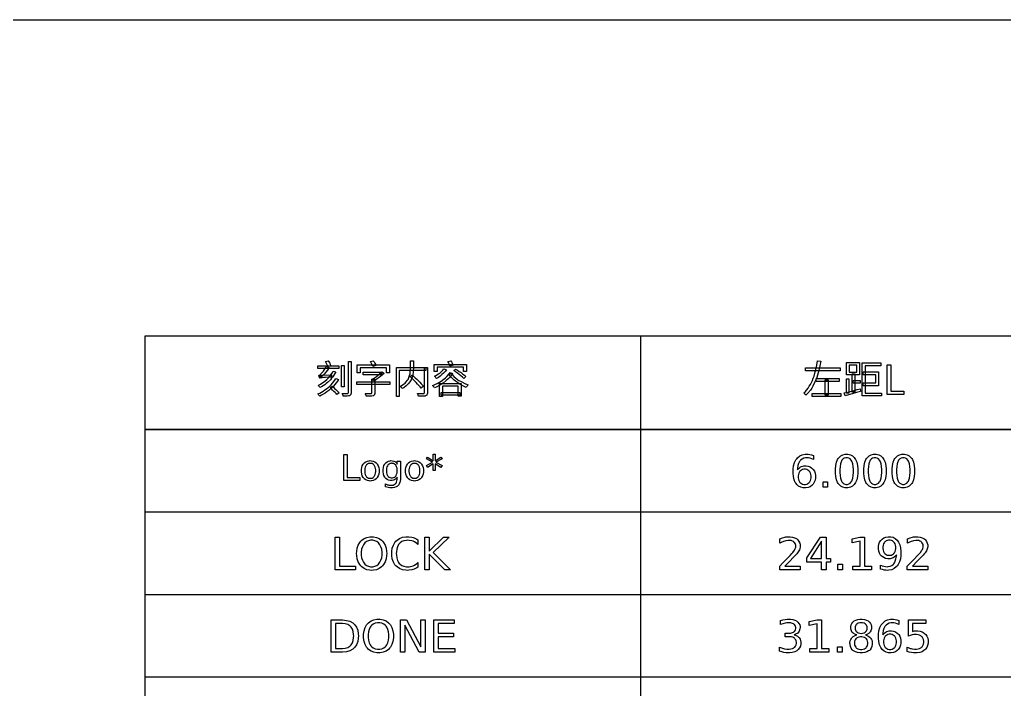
# Model space of a CAD drawing. Header units: millimetres. Extents: x 5 to 292, y 5 to 205.
# Drawn here: x 148.9 to 220.4, y 156.3 to 205 of the extents above; entities that cross this region are included whole.
import ezdxf

# ---------------------------------------------------------------- set-up
doc = ezdxf.new("R2010")
doc.units = ezdxf.units.MM
doc.layers.add('ANNOTATION', color=7, linetype='Continuous')
doc.layers.add('REFERENCE', color=8, linetype='Continuous')

msp = doc.modelspace()

# ---------------------------------------------------------------- linework, layer by layer
at = {"layer": 'ANNOTATION'}
for points in [[(170.535, 179.833), (172.062, 179.833), (172.062, 179.64), (170.535, 179.64), (170.535, 179.833)], [(170.68, 178.929), (170.673, 178.955), (170.663, 178.987), (170.651, 179.023), (170.639, 179.061), (170.626, 179.097), (170.613, 179.125), (170.651, 179.139), (170.689, 179.164), (170.73, 179.199), (170.775, 179.24), (170.816, 179.286), (170.877, 179.357), (170.951, 179.449), (171.03, 179.555), (171.107, 179.669), (171.175, 179.786), (171.365, 179.693), (171.238, 179.513), (171.098, 179.335), (171.025, 179.25), (170.879, 179.099), (170.806, 179.033), (170.806, 179.027), (170.806, 179.027), (170.786, 179.017), (170.765, 179.006), (170.741, 178.994), (170.718, 178.979), (170.698, 178.963), (170.684, 178.946), (170.68, 178.929)], [(171.105, 180.141), (171.298, 180.194), (171.356, 180.108), (171.41, 180.011), (171.455, 179.915), (171.483, 179.833), (171.276, 179.772), (171.251, 179.854), (171.21, 179.951), (171.159, 180.05), (171.105, 180.141)], [(172.264, 179.858), (172.462, 179.858), (172.462, 178.297), (172.264, 178.297), (172.264, 179.858)], [(172.765, 180.147), (172.972, 180.147), (172.972, 177.877), (172.97, 177.831), (172.957, 177.757), (172.945, 177.729), (172.929, 177.705), (172.883, 177.666), (172.852, 177.65), (172.776, 177.632), (172.677, 177.621), (172.549, 177.616), (172.387, 177.614), (172.378, 177.66), (172.361, 177.714), (172.339, 177.768), (172.317, 177.816), (172.441, 177.811), (172.553, 177.81), (172.644, 177.811), (172.698, 177.813), (172.729, 177.816), (172.749, 177.827), (172.761, 177.847), (172.765, 177.877), (172.765, 180.147)], [(173.406, 179.889), (175.756, 179.889), (175.756, 179.31), (175.541, 179.31), (175.541, 179.688), (173.613, 179.688), (173.613, 179.31), (173.406, 179.31), (173.406, 179.889)], [(174.365, 180.136), (174.573, 180.2), (174.633, 180.119), (174.689, 180.028), (174.736, 179.937), (174.769, 179.858), (174.553, 179.78), (174.523, 179.862), (174.479, 179.955), (174.425, 180.05), (174.365, 180.136)], [(176.258, 179.702), (178.395, 179.702), (178.395, 179.495), (176.464, 179.495), (176.464, 177.6), (176.258, 177.6), (176.258, 179.702)], [(177.276, 180.18), (177.489, 180.18), (177.489, 179.632), (177.485, 179.494), (177.473, 179.349), (177.451, 179.199), (177.415, 179.047), (177.39, 178.97), (177.324, 178.816), (177.283, 178.739), (177.235, 178.663), (177.119, 178.514), (177.049, 178.442), (176.972, 178.372), (176.792, 178.236), (176.688, 178.171), (176.671, 178.197), (176.648, 178.224), (176.62, 178.253), (176.592, 178.283), (176.563, 178.31), (176.537, 178.331), (176.638, 178.388), (176.811, 178.509), (176.884, 178.572), (176.949, 178.638), (177.058, 178.772), (177.101, 178.841), (177.138, 178.91), (177.196, 179.048), (177.217, 179.117), (177.247, 179.253), (177.265, 179.385), (177.273, 179.513), (177.276, 179.635), (177.276, 180.18)], [(178.3, 179.702), (178.507, 179.702), (178.507, 177.883), (178.506, 177.834), (178.492, 177.755), (178.479, 177.725), (178.463, 177.699), (178.414, 177.658), (178.381, 177.642), (178.34, 177.631), (178.237, 177.616), (178.175, 177.613), (178.031, 177.609), (177.858, 177.608), (177.851, 177.641), (177.841, 177.677), (177.829, 177.715), (177.816, 177.754), (177.801, 177.791), (177.785, 177.821), (177.884, 177.819), (177.977, 177.817), (178.062, 177.816), (178.136, 177.816), (178.231, 177.816), (178.265, 177.821), (178.286, 177.834), (178.297, 177.854), (178.3, 177.886), (178.3, 179.702)], [(179.011, 179.923), (181.348, 179.923), (181.348, 179.413), (181.132, 179.413), (181.132, 179.73), (179.215, 179.73), (179.215, 179.413), (179.011, 179.413), (179.011, 179.923)], [(179.991, 180.15), (180.206, 180.2), (180.255, 180.118), (180.302, 180.028), (180.343, 179.94), (180.371, 179.864), (180.147, 179.811), (180.12, 179.885), (180.081, 179.974), (180.037, 180.067), (179.991, 180.15)], [(206.871, 180.2), (207.098, 180.168), (207.033, 179.828), (206.954, 179.485), (206.908, 179.314), (206.803, 178.979), (206.744, 178.815), (206.678, 178.655), (206.527, 178.349), (206.442, 178.204), (206.349, 178.064), (206.139, 177.808), (206.022, 177.69), (206.002, 177.718), (205.977, 177.749), (205.951, 177.781), (205.925, 177.812), (205.899, 177.841), (205.872, 177.863), (205.982, 177.97), (206.18, 178.209), (206.268, 178.34), (206.348, 178.477), (206.491, 178.767), (206.552, 178.92), (206.608, 179.077), (206.704, 179.396), (206.745, 179.558), (206.814, 179.882), (206.871, 180.2)], [(205.986, 179.672), (208.505, 179.672), (208.505, 179.462), (205.986, 179.462), (205.986, 179.672)], [(208.96, 180.075), (209.914, 180.075), (209.914, 179.181), (208.96, 179.181), (208.96, 180.075)], [(209.153, 179.885), (209.153, 179.371), (209.716, 179.371), (209.716, 179.885), (209.153, 179.885)], [(211.458, 180.048), (211.458, 179.832), (210.317, 179.832), (210.317, 177.845), (211.511, 177.845), (211.511, 177.632), (210.098, 177.632), (210.098, 180.048), (211.458, 180.048)], [(211.922, 177.749), (211.922, 179.888), (212.191, 179.888), (212.191, 177.979), (213.128, 177.979), (213.128, 177.749), (211.922, 177.749)], [(171.855, 178.915), (172.046, 178.84), (171.965, 178.708), (171.781, 178.459), (171.678, 178.342), (171.568, 178.23), (171.334, 178.023), (171.209, 177.929), (171.081, 177.84), (170.818, 177.682), (170.683, 177.611), (170.668, 177.637), (170.646, 177.667), (170.621, 177.701), (170.594, 177.733), (170.57, 177.763), (170.549, 177.788), (170.683, 177.85), (170.941, 177.992), (171.066, 178.073), (171.186, 178.16), (171.41, 178.35), (171.514, 178.454), (171.611, 178.562), (171.781, 178.793), (171.855, 178.915)], [(171.671, 179.447), (171.861, 179.385), (171.793, 179.263), (171.638, 179.032), (171.55, 178.922), (171.457, 178.818), (171.259, 178.625), (171.153, 178.536), (171.044, 178.453), (170.817, 178.304), (170.699, 178.238), (170.685, 178.261), (170.663, 178.291), (170.638, 178.324), (170.612, 178.356), (170.589, 178.384), (170.568, 178.406), (170.737, 178.496), (171.056, 178.714), (171.206, 178.841), (171.278, 178.909), (171.409, 179.052), (171.525, 179.203), (171.626, 179.364), (171.671, 179.447)], [(170.68, 178.929), (170.675, 179.081), (170.783, 179.145), (171.542, 179.175), (171.539, 179.134), (171.538, 179.086), (171.537, 179.04), (171.536, 179.002), (171.299, 178.991), (171.112, 178.98), (170.97, 178.97), (170.864, 178.962), (170.79, 178.954), (170.738, 178.946), (170.704, 178.938), (170.68, 178.929)], [(173.834, 179.371), (175.177, 179.371), (175.177, 179.173), (173.834, 179.173), (173.834, 179.371)], [(175.115, 179.371), (175.171, 179.371), (175.219, 179.383), (175.362, 179.273), (175.254, 179.172), (175.134, 179.069), (175.003, 178.969), (174.867, 178.876), (174.727, 178.792), (174.587, 178.719), (174.563, 178.75), (174.532, 178.785), (174.499, 178.819), (174.469, 178.845), (174.59, 178.91), (174.711, 178.985), (174.829, 179.069), (174.939, 179.158), (175.036, 179.245), (175.115, 179.327), (175.115, 179.371)], [(177.245, 179.044), (177.402, 179.159), (177.511, 179.063), (177.626, 178.959), (177.742, 178.85), (177.855, 178.74), (177.964, 178.632), (178.065, 178.527), (178.156, 178.431), (178.231, 178.345), (178.057, 178.207), (177.985, 178.296), (177.899, 178.395), (177.801, 178.501), (177.694, 178.613), (177.582, 178.727), (177.467, 178.838), (177.354, 178.945), (177.245, 179.044)], [(180.164, 179.352), (180.346, 179.271), (180.269, 179.159), (180.092, 178.948), (179.992, 178.848), (179.885, 178.753), (179.657, 178.576), (179.536, 178.494), (179.411, 178.418), (179.152, 178.285), (179.019, 178.227), (178.993, 178.267), (178.958, 178.312), (178.919, 178.357), (178.882, 178.395), (179.011, 178.447), (179.262, 178.568), (179.384, 178.637), (179.503, 178.711), (179.726, 178.875), (179.83, 178.964), (179.927, 179.057), (180.094, 179.251), (180.164, 179.352)], [(179.705, 179.598), (179.904, 179.534), (179.805, 179.413), (179.691, 179.296), (179.568, 179.185), (179.438, 179.082), (179.306, 178.989), (179.176, 178.91), (179.159, 178.932), (179.134, 178.96), (179.106, 178.991), (179.078, 179.02), (179.052, 179.047), (179.028, 179.069), (179.123, 179.12), (179.309, 179.237), (179.402, 179.304), (179.489, 179.375), (179.641, 179.522), (179.705, 179.598)], [(180.245, 179.257), (180.308, 179.184), (180.439, 179.049), (180.577, 178.928), (180.723, 178.819), (180.799, 178.77), (180.957, 178.678), (181.29, 178.511), (181.465, 178.437), (181.428, 178.401), (181.39, 178.357), (181.355, 178.308), (181.328, 178.261), (181.091, 178.376), (180.866, 178.5), (180.759, 178.566), (180.551, 178.712), (180.451, 178.792), (180.353, 178.878), (180.165, 179.07), (180.074, 179.175), (180.245, 179.257)], [(180.422, 179.475), (180.562, 179.595), (180.693, 179.515), (180.83, 179.425), (180.966, 179.329), (181.095, 179.231), (181.208, 179.138), (181.298, 179.055), (181.146, 178.915), (181.06, 179.001), (180.95, 179.096), (180.825, 179.195), (180.691, 179.296), (180.555, 179.391), (180.422, 179.475)], [(209.374, 179.252), (209.579, 179.252), (209.579, 177.918), (209.374, 177.918), (209.374, 179.252)], [(210.189, 179.38), (211.3, 179.38), (211.3, 178.37), (210.189, 178.37), (210.189, 178.578), (211.093, 178.578), (211.093, 179.173), (210.189, 179.173), (210.189, 179.38)], [(171.441, 178.224), (171.589, 178.345), (171.676, 178.27), (171.769, 178.188), (171.862, 178.102), (171.952, 178.018), (172.031, 177.94), (172.093, 177.872), (171.939, 177.732), (171.878, 177.803), (171.802, 177.884), (171.716, 177.971), (171.624, 178.059), (171.532, 178.145), (171.441, 178.224)], [(173.375, 178.669), (175.784, 178.669), (175.784, 178.468), (173.375, 178.468), (173.375, 178.669)], [(174.469, 178.845), (174.69, 178.845), (174.69, 177.863), (174.689, 177.82), (174.675, 177.748), (174.662, 177.721), (174.645, 177.697), (174.594, 177.657), (174.559, 177.642), (174.475, 177.624), (174.369, 177.614), (174.238, 177.61), (174.075, 177.608), (174.067, 177.641), (174.053, 177.677), (174.037, 177.715), (174.02, 177.753), (174.002, 177.788), (173.985, 177.818), (174.078, 177.816), (174.165, 177.814), (174.246, 177.813), (174.315, 177.813), (174.405, 177.813), (174.436, 177.818), (174.455, 177.828), (174.466, 177.845), (174.469, 177.869), (174.469, 178.845)], [(179.395, 178.543), (180.964, 178.543), (180.964, 177.614), (180.752, 177.614), (180.752, 178.356), (179.599, 178.356), (179.599, 177.603), (179.395, 177.603), (179.395, 178.543)], [(206.771, 178.901), (208.429, 178.901), (208.429, 178.691), (206.771, 178.691), (206.771, 178.901)], [(207.425, 178.805), (207.647, 178.805), (207.647, 177.69), (207.425, 177.69), (207.425, 178.805)], [(208.963, 178.887), (209.15, 178.887), (209.15, 177.83), (208.963, 177.83), (208.963, 178.887)], [(209.456, 178.761), (209.961, 178.761), (209.961, 178.569), (209.456, 178.569), (209.456, 178.761)], [(179.504, 177.886), (180.855, 177.886), (180.855, 177.698), (179.504, 177.698), (179.504, 177.886)], [(206.468, 177.813), (208.56, 177.813), (208.56, 177.6), (206.468, 177.6), (206.468, 177.813)], [(208.811, 177.857), (208.965, 177.893), (209.141, 177.937), (209.334, 177.987), (209.538, 178.04), (209.748, 178.097), (209.958, 178.154), (209.984, 177.962), (209.687, 177.88), (209.39, 177.797), (209.112, 177.718), (208.867, 177.649), (208.811, 177.857)], [(172.429, 173.366), (172.683, 173.366), (172.683, 171.7), (173.598, 171.7), (173.598, 171.486), (172.429, 171.486), (172.429, 173.366)], [(179.571, 173.056), (179.12, 172.812), (179.571, 172.566), (179.498, 172.443), (179.075, 172.699), (179.075, 172.224), (178.932, 172.224), (178.932, 172.699), (178.509, 172.443), (178.436, 172.566), (178.888, 172.812), (178.436, 173.056), (178.509, 173.181), (178.932, 172.925), (178.932, 173.4), (179.075, 173.4), (179.075, 172.925), (179.498, 173.181), (179.571, 173.056)], [(206.562, 173.305), (206.562, 173.014), (206.441, 173.064), (206.319, 173.101), (206.197, 173.124), (206.076, 173.131), (205.999, 173.128), (205.86, 173.101), (205.739, 173.048), (205.637, 172.968), (205.592, 172.918), (205.553, 172.861), (205.488, 172.727), (205.44, 172.566), (205.41, 172.377), (205.402, 172.272), (205.452, 172.337), (205.569, 172.443), (205.636, 172.483), (205.708, 172.516), (205.863, 172.552), (205.946, 172.557), (206.033, 172.553), (206.192, 172.526), (206.333, 172.472), (206.455, 172.391), (206.508, 172.341), (206.557, 172.284), (206.634, 172.157), (206.686, 172.01), (206.712, 171.844), (206.715, 171.754), (206.712, 171.665), (206.685, 171.501), (206.631, 171.355), (206.55, 171.227), (206.5, 171.17), (206.444, 171.118), (206.319, 171.036), (206.175, 170.981), (206.015, 170.953), (205.927, 170.95), (205.828, 170.955), (205.647, 170.994), (205.491, 171.073), (205.358, 171.19), (205.301, 171.264), (205.25, 171.347), (205.169, 171.539), (205.115, 171.767), (205.088, 172.03), (205.084, 172.174), (205.088, 172.311), (205.122, 172.562), (205.188, 172.785), (205.288, 172.98), (205.35, 173.067), (205.419, 173.145), (205.575, 173.27), (205.753, 173.353), (205.954, 173.395), (206.063, 173.4), (206.184, 173.394), (206.306, 173.376), (206.431, 173.347), (206.562, 173.305)], [(208.978, 173.4), (209.074, 173.395), (209.249, 173.356), (209.401, 173.277), (209.529, 173.159), (209.585, 173.086), (209.634, 173.003), (209.712, 172.81), (209.765, 172.583), (209.791, 172.319), (209.794, 172.174), (209.791, 172.03), (209.765, 171.767), (209.712, 171.539), (209.634, 171.347), (209.585, 171.264), (209.529, 171.19), (209.401, 171.073), (209.249, 170.994), (209.074, 170.955), (208.978, 170.95), (208.882, 170.955), (208.707, 170.994), (208.555, 171.073), (208.427, 171.19), (208.372, 171.264), (208.322, 171.347), (208.244, 171.539), (208.191, 171.767), (208.165, 172.03), (208.162, 172.174), (208.165, 172.319), (208.191, 172.583), (208.244, 172.81), (208.322, 173.003), (208.372, 173.086), (208.427, 173.159), (208.555, 173.277), (208.707, 173.356), (208.882, 173.395), (208.978, 173.4)], [(211.039, 173.4), (211.135, 173.395), (211.31, 173.356), (211.462, 173.277), (211.59, 173.159), (211.645, 173.086), (211.695, 173.003), (211.773, 172.81), (211.825, 172.583), (211.852, 172.319), (211.855, 172.174), (211.852, 172.03), (211.825, 171.767), (211.773, 171.539), (211.695, 171.347), (211.645, 171.264), (211.59, 171.19), (211.462, 171.073), (211.31, 170.994), (211.135, 170.955), (211.039, 170.95), (210.942, 170.955), (210.767, 170.994), (210.616, 171.073), (210.488, 171.19), (210.432, 171.264), (210.383, 171.347), (210.305, 171.539), (210.252, 171.767), (210.226, 172.03), (210.223, 172.174), (210.226, 172.319), (210.252, 172.583), (210.305, 172.81), (210.383, 173.003), (210.432, 173.086), (210.488, 173.159), (210.616, 173.277), (210.767, 173.356), (210.942, 173.395), (211.039, 173.4)], [(213.099, 173.4), (213.196, 173.395), (213.371, 173.356), (213.523, 173.277), (213.651, 173.159), (213.706, 173.086), (213.755, 173.003), (213.834, 172.81), (213.886, 172.583), (213.912, 172.319), (213.916, 172.174), (213.912, 172.03), (213.886, 171.767), (213.834, 171.539), (213.755, 171.347), (213.706, 171.264), (213.651, 171.19), (213.523, 171.073), (213.371, 170.994), (213.196, 170.955), (213.099, 170.95), (213.003, 170.955), (212.828, 170.994), (212.677, 171.073), (212.548, 171.19), (212.493, 171.264), (212.444, 171.347), (212.365, 171.539), (212.313, 171.767), (212.287, 172.03), (212.284, 172.174), (212.287, 172.319), (212.313, 172.583), (212.365, 172.81), (212.444, 173.003), (212.493, 173.086), (212.548, 173.159), (212.677, 173.277), (212.828, 173.356), (213.003, 173.395), (213.099, 173.4)], [(174.356, 172.93), (174.43, 172.927), (174.565, 172.903), (174.683, 172.853), (174.786, 172.78), (174.831, 172.734), (174.871, 172.682), (174.936, 172.565), (174.98, 172.429), (175.001, 172.275), (175.004, 172.19), (175.001, 172.106), (174.98, 171.951), (174.936, 171.816), (174.871, 171.698), (174.831, 171.647), (174.786, 171.6), (174.683, 171.527), (174.565, 171.477), (174.43, 171.453), (174.356, 171.45), (174.283, 171.453), (174.147, 171.477), (174.028, 171.527), (173.926, 171.6), (173.881, 171.647), (173.841, 171.698), (173.776, 171.816), (173.733, 171.951), (173.712, 172.106), (173.709, 172.19), (173.712, 172.275), (173.733, 172.429), (173.776, 172.565), (173.841, 172.682), (173.881, 172.734), (173.926, 172.78), (174.028, 172.853), (174.147, 172.903), (174.283, 172.927), (174.356, 172.93)], [(174.356, 172.734), (174.311, 172.732), (174.228, 172.714), (174.154, 172.677), (174.09, 172.623), (174.062, 172.589), (174.036, 172.551), (173.996, 172.464), (173.969, 172.365), (173.955, 172.252), (173.953, 172.19), (173.955, 172.129), (173.969, 172.015), (173.995, 171.916), (174.036, 171.83), (174.061, 171.792), (174.089, 171.758), (174.153, 171.703), (174.227, 171.667), (174.311, 171.648), (174.356, 171.646), (174.401, 171.648), (174.484, 171.667), (174.558, 171.703), (174.621, 171.758), (174.65, 171.792), (174.675, 171.83), (174.716, 171.917), (174.743, 172.016), (174.756, 172.129), (174.758, 172.19), (174.756, 172.251), (174.743, 172.363), (174.716, 172.463), (174.675, 172.549), (174.65, 172.587), (174.621, 172.622), (174.558, 172.677), (174.484, 172.713), (174.401, 172.732), (174.356, 172.734)], [(176.547, 171.661), (176.545, 171.574), (176.525, 171.417), (176.485, 171.283), (176.425, 171.172), (176.387, 171.126), (176.345, 171.084), (176.244, 171.019), (176.121, 170.975), (175.978, 170.953), (175.898, 170.95), (175.779, 170.955), (175.667, 170.968), (175.56, 170.991), (175.457, 171.024), (175.457, 171.249), (175.508, 171.224), (175.608, 171.183), (175.658, 171.168), (175.708, 171.156), (175.81, 171.143), (175.861, 171.141), (175.916, 171.143), (176.016, 171.158), (176.101, 171.188), (176.172, 171.232), (176.202, 171.26), (176.229, 171.292), (176.271, 171.366), (176.3, 171.456), (176.314, 171.561), (176.315, 171.62), (176.315, 171.734), (176.277, 171.676), (176.185, 171.583), (176.132, 171.548), (176.073, 171.521), (175.939, 171.49), (175.863, 171.486), (175.8, 171.489), (175.683, 171.514), (175.579, 171.563), (175.487, 171.637), (175.446, 171.684), (175.408, 171.735), (175.349, 171.85), (175.309, 171.981), (175.289, 172.128), (175.287, 172.208), (175.289, 172.288), (175.309, 172.435), (175.349, 172.566), (175.408, 172.681), (175.446, 172.732), (175.487, 172.779), (175.579, 172.853), (175.683, 172.902), (175.8, 172.927), (175.863, 172.93), (175.939, 172.926), (176.073, 172.896), (176.132, 172.869), (176.185, 172.834), (176.277, 172.741), (176.315, 172.682), (176.315, 172.896), (176.547, 172.896), (176.547, 171.661)], [(176.315, 172.208), (176.314, 172.269), (176.301, 172.381), (176.275, 172.478), (176.236, 172.562), (176.212, 172.598), (176.184, 172.63), (176.122, 172.682), (176.049, 172.717), (175.966, 172.734), (175.92, 172.736), (175.875, 172.734), (175.792, 172.717), (175.72, 172.682), (175.657, 172.63), (175.63, 172.598), (175.606, 172.562), (175.567, 172.478), (175.541, 172.381), (175.528, 172.269), (175.526, 172.208), (175.528, 172.147), (175.541, 172.036), (175.567, 171.938), (175.606, 171.855), (175.63, 171.819), (175.657, 171.786), (175.72, 171.734), (175.792, 171.7), (175.875, 171.682), (175.92, 171.68), (175.966, 171.682), (176.049, 171.7), (176.122, 171.734), (176.184, 171.786), (176.212, 171.819), (176.236, 171.855), (176.275, 171.938), (176.301, 172.036), (176.314, 172.147), (176.315, 172.208)], [(177.571, 172.93), (177.644, 172.927), (177.779, 172.903), (177.898, 172.853), (178, 172.78), (178.045, 172.734), (178.086, 172.682), (178.151, 172.565), (178.194, 172.429), (178.215, 172.275), (178.218, 172.19), (178.215, 172.106), (178.194, 171.951), (178.151, 171.816), (178.086, 171.698), (178.045, 171.647), (178, 171.6), (177.898, 171.527), (177.779, 171.477), (177.644, 171.453), (177.571, 171.45), (177.497, 171.453), (177.362, 171.477), (177.243, 171.527), (177.14, 171.6), (177.095, 171.647), (177.055, 171.698), (176.991, 171.816), (176.948, 171.951), (176.926, 172.106), (176.924, 172.19), (176.926, 172.275), (176.948, 172.429), (176.991, 172.565), (177.055, 172.682), (177.095, 172.734), (177.14, 172.78), (177.243, 172.853), (177.362, 172.903), (177.497, 172.927), (177.571, 172.93)], [(177.571, 172.734), (177.525, 172.732), (177.442, 172.714), (177.368, 172.677), (177.305, 172.623), (177.276, 172.589), (177.251, 172.551), (177.21, 172.464), (177.183, 172.365), (177.17, 172.252), (177.168, 172.19), (177.169, 172.129), (177.183, 172.015), (177.21, 171.916), (177.25, 171.83), (177.275, 171.792), (177.304, 171.758), (177.368, 171.703), (177.441, 171.667), (177.525, 171.648), (177.571, 171.646), (177.616, 171.648), (177.699, 171.667), (177.772, 171.703), (177.836, 171.758), (177.864, 171.792), (177.889, 171.83), (177.93, 171.917), (177.957, 172.016), (177.971, 172.129), (177.972, 172.19), (177.971, 172.251), (177.957, 172.363), (177.93, 172.463), (177.889, 172.549), (177.864, 172.587), (177.836, 172.622), (177.772, 172.677), (177.699, 172.713), (177.616, 172.732), (177.571, 172.734)], [(208.978, 173.147), (208.918, 173.143), (208.81, 173.113), (208.717, 173.052), (208.64, 172.961), (208.607, 172.904), (208.578, 172.84), (208.531, 172.688), (208.5, 172.505), (208.485, 172.292), (208.483, 172.174), (208.485, 172.057), (208.5, 171.844), (208.531, 171.662), (208.578, 171.51), (208.607, 171.446), (208.64, 171.389), (208.717, 171.298), (208.81, 171.237), (208.918, 171.207), (208.978, 171.203), (209.038, 171.207), (209.147, 171.237), (209.24, 171.298), (209.317, 171.389), (209.35, 171.446), (209.38, 171.51), (209.426, 171.662), (209.457, 171.844), (209.473, 172.057), (209.475, 172.174), (209.473, 172.292), (209.457, 172.505), (209.426, 172.688), (209.38, 172.84), (209.35, 172.904), (209.317, 172.961), (209.24, 173.052), (209.147, 173.113), (209.038, 173.143), (208.978, 173.147)], [(211.039, 173.147), (210.979, 173.143), (210.871, 173.113), (210.778, 173.052), (210.701, 172.961), (210.668, 172.904), (210.639, 172.84), (210.592, 172.688), (210.561, 172.505), (210.546, 172.292), (210.544, 172.174), (210.546, 172.057), (210.561, 171.844), (210.592, 171.662), (210.639, 171.51), (210.668, 171.446), (210.701, 171.389), (210.778, 171.298), (210.871, 171.237), (210.979, 171.207), (211.039, 171.203), (211.099, 171.207), (211.207, 171.237), (211.301, 171.298), (211.378, 171.389), (211.411, 171.446), (211.44, 171.51), (211.487, 171.662), (211.518, 171.844), (211.534, 172.057), (211.536, 172.174), (211.534, 172.292), (211.518, 172.505), (211.487, 172.688), (211.44, 172.84), (211.411, 172.904), (211.378, 172.961), (211.301, 173.052), (211.207, 173.113), (211.099, 173.143), (211.039, 173.147)], [(213.099, 173.147), (213.04, 173.143), (212.932, 173.113), (212.839, 173.052), (212.761, 172.961), (212.728, 172.904), (212.699, 172.84), (212.653, 172.688), (212.622, 172.505), (212.606, 172.292), (212.604, 172.174), (212.606, 172.057), (212.622, 171.844), (212.653, 171.662), (212.699, 171.51), (212.728, 171.446), (212.761, 171.389), (212.839, 171.298), (212.932, 171.237), (213.04, 171.207), (213.099, 171.203), (213.16, 171.207), (213.268, 171.237), (213.361, 171.298), (213.439, 171.389), (213.472, 171.446), (213.501, 171.51), (213.548, 171.662), (213.579, 171.844), (213.594, 172.057), (213.596, 172.174), (213.594, 172.292), (213.579, 172.505), (213.548, 172.688), (213.501, 172.84), (213.472, 172.904), (213.439, 172.961), (213.361, 173.052), (213.268, 173.113), (213.16, 173.143), (213.099, 173.147)], [(205.927, 172.304), (205.875, 172.301), (205.779, 172.283), (205.693, 172.246), (205.619, 172.191), (205.586, 172.157), (205.557, 172.118), (205.51, 172.031), (205.479, 171.93), (205.463, 171.816), (205.461, 171.754), (205.463, 171.692), (205.479, 171.578), (205.51, 171.477), (205.557, 171.39), (205.586, 171.351), (205.619, 171.316), (205.693, 171.261), (205.779, 171.224), (205.875, 171.205), (205.927, 171.203), (205.98, 171.205), (206.076, 171.224), (206.161, 171.261), (206.235, 171.316), (206.268, 171.351), (206.298, 171.39), (206.345, 171.477), (206.376, 171.578), (206.392, 171.692), (206.394, 171.754), (206.392, 171.816), (206.376, 171.93), (206.345, 172.031), (206.298, 172.118), (206.268, 172.157), (206.235, 172.191), (206.161, 172.246), (206.076, 172.283), (205.98, 172.301), (205.927, 172.304)], [(207.265, 171.398), (207.599, 171.398), (207.599, 170.996), (207.265, 170.996), (207.265, 171.398)], [(171.814, 167.357), (172.133, 167.357), (172.133, 165.265), (173.283, 165.265), (173.283, 164.996), (171.814, 164.996), (171.814, 167.357)], [(174.46, 167.4), (174.581, 167.395), (174.804, 167.353), (175.002, 167.27), (175.176, 167.145), (175.253, 167.067), (175.323, 166.98), (175.434, 166.785), (175.509, 166.562), (175.546, 166.311), (175.551, 166.174), (175.546, 166.038), (175.509, 165.787), (175.434, 165.564), (175.323, 165.37), (175.253, 165.283), (175.176, 165.205), (175.002, 165.08), (174.804, 164.997), (174.581, 164.955), (174.46, 164.95), (174.338, 164.955), (174.114, 164.997), (173.915, 165.08), (173.741, 165.204), (173.663, 165.282), (173.593, 165.369), (173.481, 165.563), (173.407, 165.786), (173.37, 166.038), (173.365, 166.174), (173.37, 166.311), (173.407, 166.562), (173.481, 166.785), (173.593, 166.98), (173.663, 167.067), (173.741, 167.145), (173.915, 167.27), (174.114, 167.353), (174.338, 167.395), (174.46, 167.4)], [(174.46, 167.141), (174.375, 167.137), (174.219, 167.104), (174.08, 167.039), (173.96, 166.942), (173.906, 166.881), (173.858, 166.814), (173.782, 166.66), (173.731, 166.484), (173.705, 166.283), (173.702, 166.174), (173.705, 166.066), (173.731, 165.866), (173.782, 165.69), (173.858, 165.537), (173.906, 165.469), (173.96, 165.408), (174.08, 165.311), (174.219, 165.246), (174.375, 165.214), (174.46, 165.21), (174.544, 165.214), (174.7, 165.246), (174.838, 165.311), (174.958, 165.408), (175.011, 165.469), (175.058, 165.537), (175.135, 165.69), (175.186, 165.866), (175.211, 166.066), (175.214, 166.174), (175.211, 166.283), (175.186, 166.484), (175.135, 166.66), (175.058, 166.814), (175.011, 166.881), (174.958, 166.942), (174.838, 167.039), (174.7, 167.104), (174.544, 167.137), (174.46, 167.141)], [(177.819, 167.175), (177.819, 166.839), (177.737, 166.909), (177.565, 167.021), (177.475, 167.063), (177.382, 167.095), (177.188, 167.133), (177.086, 167.137), (176.988, 167.133), (176.809, 167.103), (176.654, 167.041), (176.523, 166.948), (176.466, 166.89), (176.416, 166.825), (176.335, 166.673), (176.282, 166.494), (176.255, 166.288), (176.251, 166.174), (176.255, 166.061), (176.282, 165.855), (176.335, 165.677), (176.416, 165.525), (176.466, 165.46), (176.523, 165.402), (176.654, 165.309), (176.809, 165.247), (176.988, 165.217), (177.086, 165.213), (177.188, 165.217), (177.382, 165.255), (177.475, 165.287), (177.565, 165.329), (177.737, 165.441), (177.819, 165.512), (177.819, 165.178), (177.734, 165.124), (177.556, 165.039), (177.463, 165.007), (177.369, 164.982), (177.171, 164.954), (177.068, 164.95), (176.937, 164.955), (176.697, 164.996), (176.486, 165.078), (176.303, 165.201), (176.223, 165.278), (176.15, 165.364), (176.035, 165.558), (175.958, 165.782), (175.919, 166.036), (175.914, 166.174), (175.919, 166.313), (175.958, 166.567), (176.035, 166.792), (176.15, 166.986), (176.223, 167.072), (176.303, 167.149), (176.486, 167.272), (176.697, 167.354), (176.937, 167.395), (177.068, 167.4), (177.172, 167.396), (177.371, 167.368), (177.467, 167.344), (177.559, 167.312), (177.735, 167.228), (177.819, 167.175)], [(178.312, 167.357), (178.631, 167.357), (178.631, 166.359), (179.691, 167.357), (180.103, 167.357), (178.931, 166.257), (180.186, 164.996), (179.766, 164.996), (178.631, 166.133), (178.631, 164.996), (178.312, 164.996), (178.312, 167.357)], [(204.498, 165.265), (205.613, 165.265), (205.613, 164.996), (204.114, 164.996), (204.114, 165.265), (204.329, 165.485), (204.61, 165.77), (204.865, 166.031), (205.004, 166.179), (205.075, 166.262), (205.182, 166.408), (205.218, 166.471), (205.245, 166.53), (205.276, 166.648), (205.28, 166.706), (205.278, 166.752), (205.261, 166.837), (205.228, 166.914), (205.179, 166.982), (205.148, 167.012), (205.113, 167.04), (205.037, 167.085), (204.951, 167.115), (204.855, 167.129), (204.803, 167.131), (204.727, 167.128), (204.569, 167.102), (204.486, 167.079), (204.401, 167.05), (204.223, 166.97), (204.13, 166.921), (204.13, 167.244), (204.316, 167.312), (204.49, 167.361), (204.572, 167.378), (204.726, 167.398), (204.797, 167.4), (204.887, 167.397), (205.052, 167.374), (205.198, 167.328), (205.326, 167.259), (205.382, 167.216), (205.434, 167.169), (205.515, 167.062), (205.57, 166.939), (205.597, 166.801), (205.601, 166.726), (205.597, 166.654), (205.57, 166.516), (205.546, 166.45), (205.513, 166.382), (205.414, 166.228), (205.348, 166.143), (205.265, 166.054), (205.096, 165.878), (204.841, 165.615), (204.498, 165.265)], [(207.078, 167.357), (207.48, 167.357), (207.48, 165.818), (207.817, 165.818), (207.817, 165.553), (207.48, 165.553), (207.48, 164.996), (207.162, 164.996), (207.162, 165.553), (206.096, 165.553), (206.096, 165.861), (207.078, 167.357)], [(207.162, 167.079), (206.355, 165.818), (207.162, 165.818), (207.162, 167.079)], [(209.43, 165.265), (209.952, 165.265), (209.952, 167.066), (209.384, 166.953), (209.384, 167.244), (209.948, 167.357), (210.268, 167.357), (210.268, 165.265), (210.79, 165.265), (210.79, 164.996), (209.43, 164.996), (209.43, 165.265)], [(211.444, 165.045), (211.444, 165.336), (211.566, 165.286), (211.688, 165.249), (211.81, 165.227), (211.93, 165.219), (212.007, 165.223), (212.146, 165.249), (212.267, 165.302), (212.369, 165.382), (212.413, 165.432), (212.453, 165.488), (212.518, 165.622), (212.566, 165.784), (212.596, 165.973), (212.604, 166.078), (212.555, 166.014), (212.439, 165.909), (212.371, 165.869), (212.299, 165.837), (212.143, 165.801), (212.06, 165.796), (211.974, 165.8), (211.815, 165.826), (211.675, 165.88), (211.553, 165.96), (211.499, 166.01), (211.451, 166.066), (211.373, 166.193), (211.322, 166.34), (211.296, 166.506), (211.293, 166.597), (211.296, 166.685), (211.323, 166.849), (211.377, 166.995), (211.457, 167.123), (211.508, 167.18), (211.564, 167.231), (211.689, 167.314), (211.832, 167.369), (211.993, 167.397), (212.08, 167.4), (212.18, 167.395), (212.36, 167.356), (212.517, 167.277), (212.649, 167.159), (212.706, 167.086), (212.756, 167.003), (212.837, 166.81), (212.891, 166.583), (212.918, 166.319), (212.922, 166.174), (212.918, 166.038), (212.884, 165.787), (212.818, 165.564), (212.719, 165.37), (212.657, 165.283), (212.588, 165.205), (212.432, 165.08), (212.254, 164.997), (212.053, 164.955), (211.944, 164.95), (211.823, 164.956), (211.701, 164.974), (211.575, 165.004), (211.444, 165.045)], [(212.08, 166.046), (212.132, 166.048), (212.229, 166.067), (212.314, 166.104), (212.388, 166.159), (212.421, 166.193), (212.45, 166.231), (212.497, 166.319), (212.529, 166.42), (212.545, 166.534), (212.547, 166.597), (212.545, 166.659), (212.529, 166.773), (212.497, 166.873), (212.45, 166.961), (212.421, 166.999), (212.388, 167.034), (212.314, 167.089), (212.229, 167.126), (212.132, 167.145), (212.08, 167.147), (212.028, 167.145), (211.931, 167.126), (211.846, 167.089), (211.772, 167.034), (211.739, 166.999), (211.71, 166.961), (211.663, 166.873), (211.632, 166.773), (211.616, 166.659), (211.614, 166.597), (211.616, 166.534), (211.632, 166.42), (211.663, 166.319), (211.71, 166.231), (211.739, 166.193), (211.772, 166.159), (211.846, 166.104), (211.931, 166.067), (212.028, 166.048), (212.08, 166.046)], [(213.771, 165.265), (214.886, 165.265), (214.886, 164.996), (213.387, 164.996), (213.387, 165.265), (213.601, 165.485), (213.882, 165.77), (214.138, 166.031), (214.277, 166.179), (214.348, 166.262), (214.455, 166.408), (214.491, 166.471), (214.518, 166.53), (214.548, 166.648), (214.552, 166.706), (214.55, 166.752), (214.534, 166.837), (214.501, 166.914), (214.451, 166.982), (214.42, 167.012), (214.386, 167.04), (214.31, 167.085), (214.224, 167.115), (214.128, 167.129), (214.076, 167.131), (214, 167.128), (213.841, 167.102), (213.759, 167.079), (213.674, 167.05), (213.496, 166.97), (213.402, 166.921), (213.402, 167.244), (213.589, 167.312), (213.763, 167.361), (213.845, 167.378), (213.999, 167.398), (214.07, 167.4), (214.159, 167.397), (214.324, 167.374), (214.471, 167.328), (214.598, 167.259), (214.655, 167.216), (214.706, 167.169), (214.788, 167.062), (214.842, 166.939), (214.87, 166.801), (214.873, 166.726), (214.87, 166.654), (214.842, 166.516), (214.819, 166.45), (214.786, 166.382), (214.687, 166.228), (214.62, 166.143), (214.537, 166.054), (214.369, 165.878), (214.113, 165.615), (213.771, 165.265)], [(208.344, 165.398), (208.679, 165.398), (208.679, 164.996), (208.344, 164.996), (208.344, 165.398)], [(171.506, 161.357), (172.163, 161.357), (172.328, 161.353), (172.626, 161.317), (172.878, 161.246), (173.084, 161.139), (173.17, 161.072), (173.245, 160.996), (173.365, 160.813), (173.446, 160.59), (173.486, 160.326), (173.491, 160.179), (173.486, 160.032), (173.446, 159.767), (173.365, 159.542), (173.244, 159.359), (173.168, 159.282), (173.082, 159.215), (172.876, 159.108), (172.624, 159.036), (172.328, 159.001), (172.163, 158.996), (171.506, 158.996), (171.506, 161.357)], [(171.825, 161.095), (171.825, 159.259), (172.212, 159.259), (172.33, 159.262), (172.541, 159.29), (172.72, 159.345), (172.866, 159.428), (172.927, 159.48), (172.98, 159.539), (173.065, 159.682), (173.122, 159.857), (173.15, 160.064), (173.154, 160.179), (173.15, 160.294), (173.122, 160.499), (173.065, 160.673), (172.98, 160.815), (172.927, 160.874), (172.866, 160.926), (172.72, 161.009), (172.541, 161.064), (172.33, 161.091), (172.212, 161.095), (171.825, 161.095)], [(174.959, 161.4), (175.08, 161.395), (175.303, 161.353), (175.501, 161.27), (175.675, 161.145), (175.752, 161.067), (175.822, 160.98), (175.934, 160.785), (176.008, 160.562), (176.045, 160.311), (176.05, 160.174), (176.045, 160.038), (176.008, 159.787), (175.934, 159.564), (175.822, 159.37), (175.752, 159.283), (175.675, 159.205), (175.501, 159.08), (175.303, 158.997), (175.08, 158.955), (174.959, 158.95), (174.837, 158.955), (174.613, 158.997), (174.414, 159.08), (174.24, 159.204), (174.162, 159.282), (174.092, 159.369), (173.981, 159.563), (173.906, 159.786), (173.869, 160.038), (173.864, 160.174), (173.869, 160.311), (173.906, 160.562), (173.981, 160.785), (174.092, 160.98), (174.162, 161.067), (174.24, 161.145), (174.414, 161.27), (174.613, 161.353), (174.837, 161.395), (174.959, 161.4)], [(174.959, 161.141), (174.874, 161.137), (174.718, 161.104), (174.579, 161.039), (174.459, 160.942), (174.406, 160.881), (174.358, 160.814), (174.281, 160.66), (174.23, 160.484), (174.204, 160.283), (174.201, 160.174), (174.204, 160.066), (174.23, 159.866), (174.281, 159.69), (174.358, 159.537), (174.406, 159.469), (174.459, 159.408), (174.579, 159.311), (174.718, 159.246), (174.874, 159.214), (174.959, 159.21), (175.043, 159.214), (175.199, 159.246), (175.337, 159.311), (175.457, 159.408), (175.51, 159.469), (175.558, 159.537), (175.634, 159.69), (175.685, 159.866), (175.71, 160.066), (175.713, 160.174), (175.71, 160.283), (175.685, 160.484), (175.634, 160.66), (175.558, 160.814), (175.51, 160.881), (175.457, 160.942), (175.337, 161.039), (175.199, 161.104), (175.043, 161.137), (174.959, 161.141)], [(176.55, 161.357), (176.98, 161.357), (178.027, 159.382), (178.027, 161.357), (178.337, 161.357), (178.337, 158.996), (177.906, 158.996), (176.86, 160.971), (176.86, 158.996), (176.55, 158.996), (176.55, 161.357)], [(178.973, 161.357), (180.466, 161.357), (180.466, 161.088), (179.292, 161.088), (179.292, 160.389), (180.416, 160.389), (180.416, 160.121), (179.292, 160.121), (179.292, 159.265), (180.494, 159.265), (180.494, 158.996), (178.973, 158.996), (178.973, 161.357)], [(205.166, 160.269), (205.221, 160.255), (205.323, 160.218), (205.413, 160.167), (205.49, 160.102), (205.523, 160.065), (205.554, 160.025), (205.602, 159.939), (205.634, 159.843), (205.65, 159.738), (205.652, 159.682), (205.649, 159.597), (205.619, 159.443), (205.559, 159.307), (205.468, 159.192), (205.412, 159.141), (205.349, 159.096), (205.203, 159.025), (205.032, 158.977), (204.836, 158.953), (204.729, 158.95), (204.578, 158.957), (204.423, 158.979), (204.263, 159.016), (204.098, 159.067), (204.098, 159.376), (204.166, 159.339), (204.311, 159.281), (204.389, 159.259), (204.469, 159.241), (204.634, 159.222), (204.72, 159.219), (204.793, 159.221), (204.925, 159.236), (205.039, 159.266), (205.136, 159.31), (205.177, 159.338), (205.214, 159.369), (205.273, 159.442), (205.312, 159.528), (205.332, 159.627), (205.335, 159.682), (205.332, 159.733), (205.314, 159.826), (205.277, 159.908), (205.223, 159.978), (205.188, 160.009), (205.15, 160.036), (205.063, 160.081), (204.961, 160.11), (204.845, 160.125), (204.781, 160.127), (204.506, 160.127), (204.506, 160.389), (204.794, 160.389), (204.905, 160.395), (205.045, 160.426), (205.121, 160.461), (205.154, 160.483), (205.184, 160.508), (205.231, 160.566), (205.262, 160.634), (205.278, 160.712), (205.279, 160.755), (205.277, 160.799), (205.261, 160.879), (205.229, 160.949), (205.181, 161.008), (205.15, 161.034), (205.117, 161.056), (205.038, 161.093), (204.895, 161.125), (204.781, 161.131), (204.645, 161.124), (204.5, 161.102), (204.342, 161.066), (204.169, 161.014), (204.169, 161.299), (204.345, 161.343), (204.51, 161.375), (204.665, 161.394), (204.81, 161.4), (204.898, 161.397), (205.061, 161.377), (205.205, 161.335), (205.33, 161.273), (205.385, 161.235), (205.435, 161.191), (205.514, 161.094), (205.567, 160.983), (205.594, 160.857), (205.597, 160.788), (205.59, 160.694), (205.534, 160.528), (205.485, 160.457), (205.423, 160.394), (205.263, 160.301), (205.166, 160.269)], [(206.314, 159.265), (206.836, 159.265), (206.836, 161.066), (206.268, 160.953), (206.268, 161.244), (206.833, 161.357), (207.152, 161.357), (207.152, 159.265), (207.674, 159.265), (207.674, 158.996), (206.314, 158.996), (206.314, 159.265)], [(209.712, 160.253), (209.615, 160.284), (209.455, 160.38), (209.392, 160.444), (209.365, 160.481), (209.322, 160.559), (209.285, 160.691), (209.278, 160.788), (209.281, 160.857), (209.306, 160.984), (209.356, 161.096), (209.432, 161.193), (209.479, 161.236), (209.532, 161.274), (209.651, 161.336), (209.79, 161.377), (209.946, 161.397), (210.032, 161.4), (210.118, 161.397), (210.275, 161.377), (210.413, 161.336), (210.533, 161.274), (210.585, 161.236), (210.633, 161.193), (210.708, 161.096), (210.758, 160.984), (210.783, 160.857), (210.786, 160.788), (210.779, 160.691), (210.741, 160.559), (210.698, 160.481), (210.671, 160.444), (210.609, 160.38), (210.449, 160.284), (210.353, 160.253), (210.409, 160.238), (210.512, 160.198), (210.602, 160.146), (210.679, 160.08), (210.712, 160.043), (210.743, 160.002), (210.791, 159.916), (210.823, 159.82), (210.839, 159.716), (210.841, 159.661), (210.838, 159.577), (210.812, 159.425), (210.76, 159.293), (210.681, 159.182), (210.632, 159.133), (210.577, 159.09), (210.449, 159.022), (210.299, 158.976), (210.127, 158.953), (210.032, 158.95), (209.937, 158.953), (209.764, 158.976), (209.614, 159.022), (209.487, 159.09), (209.432, 159.133), (209.382, 159.182), (209.304, 159.293), (209.251, 159.425), (209.225, 159.577), (209.222, 159.661), (209.224, 159.716), (209.24, 159.82), (209.273, 159.916), (209.321, 160.002), (209.352, 160.043), (209.386, 160.08), (209.463, 160.146), (209.553, 160.198), (209.656, 160.238), (209.712, 160.253)], [(209.595, 160.758), (209.603, 160.671), (209.64, 160.56), (209.683, 160.499), (209.71, 160.472), (209.74, 160.448), (209.809, 160.409), (209.934, 160.376), (210.032, 160.369), (210.129, 160.376), (210.254, 160.409), (210.323, 160.448), (210.354, 160.472), (210.381, 160.499), (210.425, 160.56), (210.463, 160.671), (210.47, 160.758), (210.463, 160.845), (210.425, 160.956), (210.381, 161.017), (210.354, 161.044), (210.323, 161.068), (210.254, 161.107), (210.129, 161.141), (210.032, 161.147), (209.934, 161.141), (209.809, 161.107), (209.74, 161.068), (209.71, 161.044), (209.683, 161.017), (209.64, 160.956), (209.603, 160.845), (209.595, 160.758)], [(212.767, 161.305), (212.767, 161.014), (212.646, 161.064), (212.524, 161.101), (212.402, 161.124), (212.281, 161.131), (212.204, 161.128), (212.065, 161.101), (211.944, 161.048), (211.842, 160.968), (211.797, 160.918), (211.758, 160.861), (211.693, 160.727), (211.645, 160.566), (211.615, 160.377), (211.607, 160.272), (211.657, 160.337), (211.774, 160.443), (211.841, 160.483), (211.913, 160.516), (212.068, 160.552), (212.151, 160.557), (212.238, 160.553), (212.397, 160.526), (212.538, 160.472), (212.66, 160.391), (212.713, 160.341), (212.762, 160.284), (212.839, 160.157), (212.891, 160.01), (212.917, 159.844), (212.92, 159.754), (212.917, 159.665), (212.89, 159.501), (212.836, 159.355), (212.755, 159.227), (212.705, 159.17), (212.649, 159.118), (212.524, 159.036), (212.38, 158.981), (212.22, 158.953), (212.132, 158.95), (212.033, 158.955), (211.852, 158.994), (211.696, 159.073), (211.563, 159.19), (211.506, 159.264), (211.455, 159.347), (211.374, 159.539), (211.32, 159.767), (211.293, 160.03), (211.289, 160.174), (211.293, 160.311), (211.327, 160.562), (211.393, 160.785), (211.493, 160.98), (211.555, 161.067), (211.624, 161.145), (211.78, 161.27), (211.958, 161.353), (212.159, 161.395), (212.268, 161.4), (212.389, 161.394), (212.511, 161.376), (212.636, 161.347), (212.767, 161.305)], [(213.474, 161.357), (214.728, 161.357), (214.728, 161.088), (213.766, 161.088), (213.766, 160.51), (213.835, 160.531), (213.905, 160.545), (213.975, 160.554), (214.044, 160.557), (214.141, 160.553), (214.318, 160.526), (214.474, 160.472), (214.61, 160.391), (214.67, 160.34), (214.725, 160.284), (214.811, 160.156), (214.869, 160.01), (214.898, 159.844), (214.902, 159.754), (214.898, 159.661), (214.868, 159.492), (214.809, 159.344), (214.72, 159.217), (214.664, 159.161), (214.602, 159.112), (214.459, 159.032), (214.292, 158.98), (214.1, 158.953), (213.995, 158.95), (213.845, 158.956), (213.692, 158.975), (213.536, 159.007), (213.374, 159.051), (213.374, 159.373), (213.446, 159.336), (213.593, 159.279), (213.668, 159.257), (213.745, 159.241), (213.905, 159.222), (213.989, 159.219), (214.055, 159.221), (214.178, 159.239), (214.286, 159.275), (214.38, 159.329), (214.422, 159.363), (214.459, 159.401), (214.519, 159.485), (214.559, 159.583), (214.579, 159.694), (214.582, 159.754), (214.579, 159.814), (214.559, 159.924), (214.519, 160.022), (214.459, 160.106), (214.422, 160.144), (214.38, 160.178), (214.286, 160.232), (214.178, 160.268), (214.055, 160.286), (213.989, 160.288), (213.861, 160.281), (213.733, 160.26), (213.605, 160.223), (213.474, 160.171), (213.474, 161.357)], [(212.132, 160.304), (212.08, 160.301), (211.984, 160.283), (211.898, 160.246), (211.824, 160.191), (211.791, 160.157), (211.762, 160.118), (211.715, 160.031), (211.684, 159.93), (211.668, 159.816), (211.666, 159.754), (211.668, 159.692), (211.684, 159.578), (211.715, 159.477), (211.762, 159.39), (211.791, 159.351), (211.824, 159.316), (211.898, 159.261), (211.984, 159.224), (212.08, 159.205), (212.132, 159.203), (212.185, 159.205), (212.281, 159.224), (212.366, 159.261), (212.44, 159.316), (212.473, 159.351), (212.502, 159.39), (212.55, 159.477), (212.581, 159.578), (212.597, 159.692), (212.599, 159.754), (212.597, 159.816), (212.581, 159.93), (212.55, 160.031), (212.502, 160.118), (212.473, 160.157), (212.44, 160.191), (212.366, 160.246), (212.281, 160.283), (212.185, 160.301), (212.132, 160.304)], [(210.032, 160.118), (209.976, 160.116), (209.875, 160.1), (209.785, 160.07), (209.708, 160.024), (209.673, 159.996), (209.643, 159.964), (209.594, 159.891), (209.562, 159.808), (209.545, 159.712), (209.543, 159.661), (209.545, 159.609), (209.562, 159.513), (209.594, 159.429), (209.643, 159.357), (209.673, 159.325), (209.708, 159.296), (209.785, 159.251), (209.875, 159.22), (209.976, 159.205), (210.032, 159.203), (210.087, 159.205), (210.189, 159.22), (210.279, 159.251), (210.356, 159.297), (210.391, 159.326), (210.421, 159.358), (210.471, 159.43), (210.504, 159.514), (210.52, 159.609), (210.522, 159.661), (210.52, 159.712), (210.504, 159.808), (210.471, 159.891), (210.422, 159.964), (210.392, 159.996), (210.358, 160.024), (210.28, 160.07), (210.19, 160.1), (210.088, 160.116), (210.032, 160.118)], [(208.319, 159.398), (208.653, 159.398), (208.653, 158.996), (208.319, 158.996), (208.319, 159.398)]]:
    msp.add_lwpolyline(points, close=True, dxfattribs=at)
at = {"layer": 'REFERENCE'}
for points in [[(5, 205), (292, 205), (292, 5), (5, 5)], [(158, 182), (287, 182), (287, 175.2), (158, 175.2)], [(158, 182), (287, 182), (287, 115.2), (158, 115.2)]]:
    msp.add_lwpolyline(points, close=True, dxfattribs=at)
for points in [[(194, 182), (194, 115.2)], [(158, 175.2), (287, 175.2)], [(158, 169.2), (287, 169.2)], [(158, 163.2), (287, 163.2)], [(158, 157.2), (287, 157.2)]]:
    msp.add_lwpolyline(points, dxfattribs=at)

doc.saveas('drawing.dxf')
